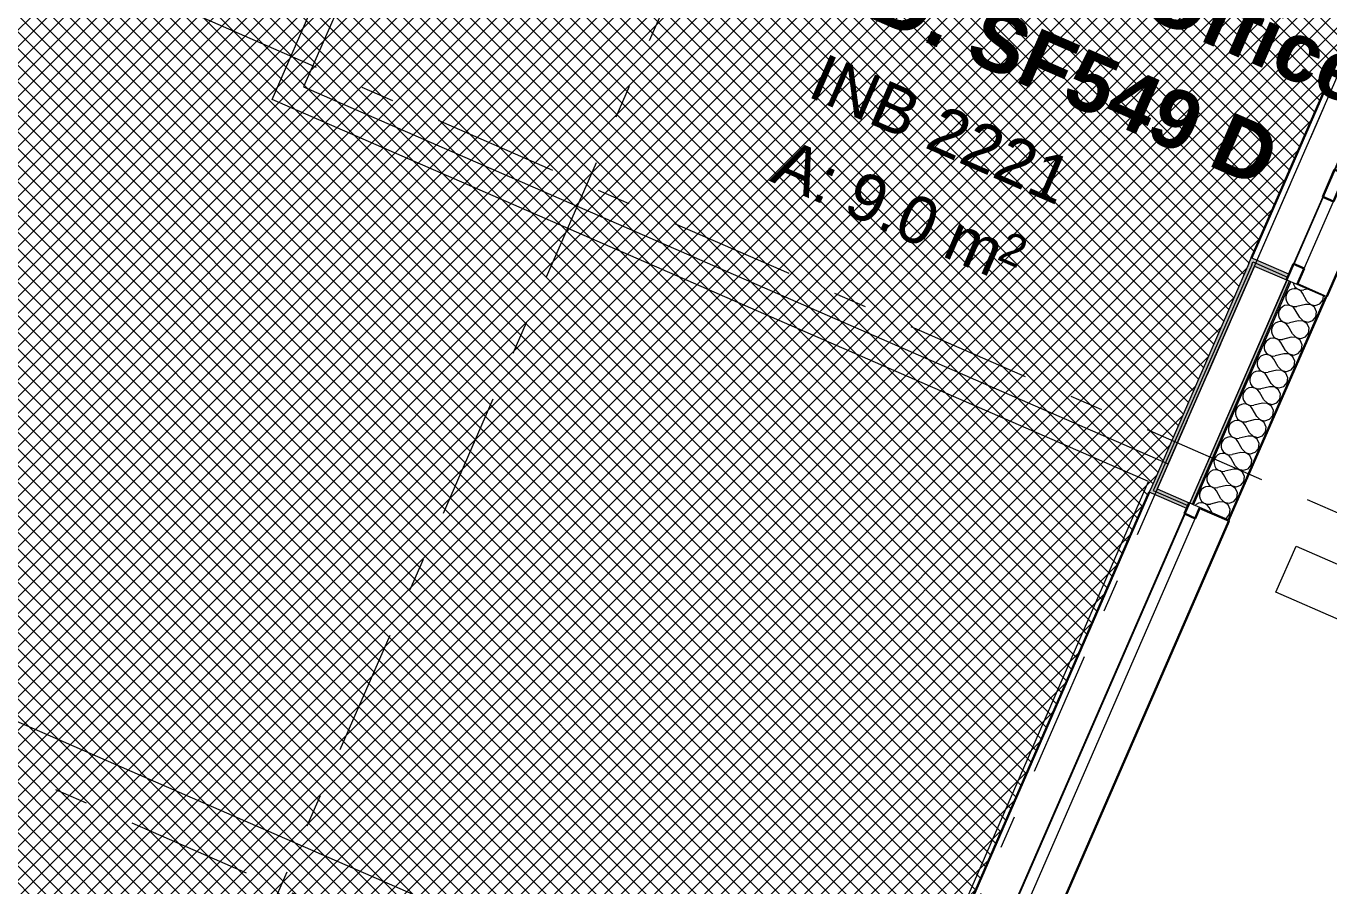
# Model space of a CAD drawing. Header units: millimetres. Extents: x -37281 to 954596, y -59787 to 956680.
# Drawn here: x 929219 to 934745, y -18934 to -15288 of the extents above; entities that cross this region are included whole.
import ezdxf
from ezdxf.enums import TextEntityAlignment as Align

# ---------------------------------------------------------------- set-up
doc = ezdxf.new("R2010")
doc.units = ezdxf.units.MM
doc.header["$MEASUREMENT"] = 0
doc.linetypes.add('Double Dashed', pattern=[1093.611073, 529.166651, -211.666656, 141.111112, -211.666656])
for name, color, linetype in [('A-15-MG_Structural_Grid', 7, 'Continuous'), ('New_A-05-M_Gross_Int_Circulation', 7, 'Continuous'), ('New_A-15-MG_Structural_Grid', 7, 'Continuous'), ('New_A-25-M_Wall_Ext', 7, 'Continuous'), ('New_A-35-M_FFE-Zone', 7, 'Continuous'), ('New_A-95-D_Dim_Grid.Dim', 7, 'Continuous'), ('New_ArchiCAD Windows', 7, 'Continuous')]:
    doc.layers.add(name, color=color, linetype=linetype)
for name, color, linetype, lineweight, true_color in [('A-15-MG_Structural_Grid_Pen_No__163', 7, 'Continuous', 0, 0x750077), ('A-25-M_Wall_Int_Pen_No__102', 7, 'Continuous', 15, 0xcccccc), ('New_A-05-M_Gross_Int_Circulation_Pen_No__74', 7, 'Continuous', 20, 0x606060), ('New_A-25-M_Wall_Ext_Pen_No__107', 7, 'Continuous', 15, 0xa6a6a6), ('New_A-25-M_Wall_Ext_Pen_No__147', 7, 'Continuous', 0, 0x606060), ('New_A-35-M_FFE-Zone_Pen_No__74', 7, 'Continuous', 20, 0x606060), ('New_A-95-M-SFS_Edge_Pen_No__252', 7, 'Continuous', 13, 0xe8e8e8), ('New_ArchiCAD Windows_Pen_No__23', 7, 'Continuous', 30, 0x2a2a2a), ('New_ArchiCAD Windows_Pen_No__43', 7, 'Continuous', 30, 0x444444)]:
    doc.layers.add(name, color=color, linetype=linetype, lineweight=lineweight, true_color=true_color)
for name, color, linetype, lineweight in [('New_A-15-MG_Structural_Grid_Pen_No__4', 7, 'Continuous', 20), ('New_A-25-M_Wall_Ext_Pen_No__1', 7, 'Continuous', 13), ('New_A-95-D_Dim_Grid.Dim_Pen_No__4', 7, 'Continuous', 20), ('New_A-95-P_Text_1_50_GA_Pen_No__1', 7, 'Continuous', 13), ('New_ArchiCAD Windows_Pen_No__1', 7, 'Continuous', 13), ('New_ArchiCAD Windows_Pen_No__83', 8, 'Continuous', 20), ('New_ArchiCAD Zone Stamps_Pen_No__9', 7, 'Continuous', 13)]:
    doc.layers.add(name, color=color, linetype=linetype, lineweight=lineweight)
doc.styles.add('GENERATED_STYLE_2', font='')
doc.styles.add('GENERATED_STYLE_3', font='')
doc.styles.add('GENERATED_STYLE_4', font='')
doc.styles.get('GENERATED_STYLE_2').set_extended_font_data('Arial', bold=True)
doc.styles.get('GENERATED_STYLE_3').set_extended_font_data('Arial')
doc.styles.get('GENERATED_STYLE_4').set_extended_font_data('Swis721 BT')
doc.dimstyles.new('GENERATED_STYLE__4', dxfattribs={"dimtxt": 300, "dimasz": 95, "dimexe": 0.18, "dimexo": 0, "dimgap": 0.09, "dimtad": 1, "dimdec": 0, "dimzin": 0, "dimdsep": 46, "dimtxsty": 'GENERATED_STYLE_4', "dimblk": 'ARROWHEAD_2', "dimblk1": 'ARROWHEAD_2', "dimblk2": 'ARROWHEAD_2', "dimcen": 0.09, "dimclrd": 7, "dimclre": 7, "dimclrt": 7, "dimadec": 0, "dimazin": 0, "dimtfac": 1, "dimtdec": 4, "dimtmove": 0, "dimatfit": 3, "dimfxl": 1, "dimtolj": 1, "dimtzin": 0, "dimarcsym": 0})
pattern_1 = [(0, (864302.5, 0), (0, 173.2051), [0, -100]), (0, (864352.5, 86.6), (0, 173.2051), [0, -100])]

# ---------------------------------------------------------------- blocks, each defined once
blk = doc.blocks.new('Single Office_INB 2221_54_1', base_point=(933484, -15962.4))
at = {"layer": 'New_A-35-M_FFE-Zone_Pen_No__74', "linetype": 'Continuous'}
for p, q in [((931295.8, -13483.6), (930396.4, -15546.1)), ((934962.3, -15082.4), (931295.8, -13483.6)), ((934063, -17144.9), (934962.3, -15082.4)), ((930396.4, -15546.1), (934063, -17144.9))]:
    blk.add_line(p, q, dxfattribs=at)
at = {"layer": 'New_ArchiCAD Zone Stamps_Pen_No__9'}
for tag, height, style, p in [('ROOM_NAME', 250, 'GENERATED_STYLE_2', (932982.9, -14547.4)), ('zoneNameLine2', 250, 'GENERATED_STYLE_2', (932794.4, -14979.6)), ('ROOM_NUMBER', 200, 'GENERATED_STYLE_3', (932606, -15400.3)), ('measuredAreaCode', 200, 'GENERATED_STYLE_3', (932449, -15760.4)), ('ROOM_HOLES_PRM', 200, 'GENERATED_STYLE_3', (932756.4, -15894.4)), ('DUMMY_649', 200, 'GENERATED_STYLE_3', (933105.9, -16046.8)), ('DUMMY_650', 133.3, 'GENERATED_STYLE_3', (933385.2, -16153.4))]:
    blk.add_attdef(tag, text='', height=height, rotation=336.4404, dxfattribs=dict(at, style=style)).set_placement(p, align=Align.TOP_LEFT)
blk = doc.blocks.new('Circulation_INB 2250_56_1', base_point=(922360.7, -13880.7))
at = {"layer": 'New_A-05-M_Gross_Int_Circulation_Pen_No__74', "linetype": 'Continuous'}
for p, q in [((930262.2, -15598.8), (932789.3, -9803.2)), ((912693.9, -11047.5), (930091.9, -18633.8)), ((933979.6, -17219.8), (930262.2, -15598.8)), ((932840.4, -19832.3), (933979.6, -17219.8)), ((930091.9, -18633.8), (932840.4, -19832.3))]:
    blk.add_line(p, q, dxfattribs=at)
at = {"layer": 'New_ArchiCAD Zone Stamps_Pen_No__9'}
for tag, height, style, p in [('ROOM_NAME', 250, 'GENERATED_STYLE_2', (921999.4, -12526.7)), ('zoneNameLine2', 250, 'GENERATED_STYLE_2', (921810.9, -12958.8)), ('ROOM_NUMBER', 200, 'GENERATED_STYLE_3', (921622.5, -13379.5)), ('measuredAreaCode', 200, 'GENERATED_STYLE_3', (921465.5, -13739.6)), ('DUMMY_649', 200, 'GENERATED_STYLE_3', (921772.9, -13873.7)), ('DUMMY_650', 200, 'GENERATED_STYLE_3', (922262.2, -14087)), ('DUMMY_651', 133.3, 'GENERATED_STYLE_3', (922541.5, -14193.6))]:
    blk.add_attdef(tag, text='', height=height, rotation=336.4404, dxfattribs=dict(at, style=style)).set_placement(p, align=Align.TOP_LEFT)
blk = doc.blocks.new('*X740', base_point=(864302.5, 0))
at = {"layer": 'New_A-25-M_Wall_Ext_Pen_No__107', "linetype": 'Continuous'}
for p, q in [((934577.8, -16408.3), (934570.1, -16415.5)), ((934587.2, -16403.6), (934577.8, -16408.3)), ((934597.5, -16401.6), (934587.2, -16403.6)), ((934592.7, -16376.7), (934595.2, -16385.3)), ((934595.2, -16385.3), (934600.7, -16394.2)), ((934608, -16402.5), (934597.5, -16401.6)), ((934600.7, -16394.2), (934608.5, -16401.3)), ((934617.8, -16406.2), (934608, -16402.5)), ((934608.5, -16401.3), (934617.9, -16406)), ((934626.3, -16412.5), (934617.8, -16406.2)), ((934617.9, -16406), (934628.3, -16407.9)), ((934628.3, -16407.9), (934638.7, -16406.9)), ((934653.7, -16403.3), (934638.7, -16406.9)), ((934564.6, -16424.4), (934561.8, -16434.6)), ((934561.8, -16434.6), (934561.8, -16445.1)), ((934561.8, -16445.1), (934564.7, -16455.2)), ((934570.1, -16415.5), (934564.6, -16424.4)), ((934564.7, -16455.2), (934570.3, -16464.1)), ((934570.3, -16464.1), (934578.1, -16471.1)), ((934632.6, -16420.9), (934626.3, -16412.5)), ((934651.4, -16454), (934632.6, -16420.9)), ((934651.4, -16454), (934666.3, -16468.6)), ((934686.6, -16473.2), (934706.3, -16466.5)), ((934706.3, -16466.5), (934719.5, -16450.4)), ((934719.5, -16450.4), (934721.9, -16433)), ((934534.1, -16494.3), (934531.3, -16504.4)), ((934531.3, -16504.4), (934531.4, -16514.9)), ((934531.4, -16514.9), (934534.3, -16525)), ((934539.6, -16485.3), (934534.1, -16494.3)), ((934547.4, -16478.2), (934539.6, -16485.3)), ((934556.7, -16473.4), (934547.4, -16478.2)), ((934567.1, -16471.5), (934556.7, -16473.4)), ((934577.5, -16472.4), (934567.1, -16471.5)), ((934587.4, -16476.1), (934577.5, -16472.4)), ((934578.1, -16471.1), (934587.5, -16475.8)), ((934595.8, -16482.4), (934587.4, -16476.1)), ((934587.5, -16475.8), (934597.8, -16477.7)), ((934602.2, -16490.7), (934595.8, -16482.4)), ((934597.8, -16477.7), (934608.3, -16476.7)), ((934621, -16523.8), (934602.2, -16490.7)), ((934645.4, -16468), (934608.3, -16476.7)), ((934666.2, -16468.9), (934645.4, -16468)), ((934683.4, -16480.6), (934666.2, -16468.9)), ((934666.3, -16468.6), (934686.6, -16473.2)), ((934675.8, -16536.3), (934689, -16520.3)), ((934691.8, -16499.6), (934683.4, -16480.6)), ((934689, -16520.3), (934691.8, -16499.6)), ((934503.7, -16564.1), (934500.9, -16574.2)), ((934500.9, -16574.2), (934500.9, -16584.7)), ((934509.2, -16555.1), (934503.7, -16564.1)), ((934516.9, -16548), (934509.2, -16555.1)), ((934526.3, -16543.3), (934516.9, -16548)), ((934536.6, -16541.3), (934526.3, -16543.3)), ((934534.3, -16525), (934539.8, -16533.9)), ((934547.1, -16542.2), (934536.6, -16541.3)), ((934539.8, -16533.9), (934547.6, -16541)), ((934556.9, -16545.9), (934547.1, -16542.2)), ((934547.6, -16541), (934557, -16545.6)), ((934565.3, -16552.2), (934556.9, -16545.9)), ((934557, -16545.6), (934567.4, -16547.6)), ((934571.7, -16560.5), (934565.3, -16552.2)), ((934567.4, -16547.6), (934577.8, -16546.6)), ((934590.5, -16593.7), (934571.7, -16560.5)), ((934614.9, -16537.8), (934577.8, -16546.6)), ((934635.7, -16538.7), (934614.9, -16537.8)), ((934621, -16523.8), (934635.8, -16538.4)), ((934652.9, -16550.4), (934635.7, -16538.7)), ((934635.8, -16538.4), (934656.1, -16543.1)), ((934661.4, -16569.5), (934652.9, -16550.4)), ((934656.1, -16543.1), (934675.8, -16536.3)), ((934658.6, -16590.1), (934661.4, -16569.5)), ((934478.7, -16625), (934473.2, -16633.9)), ((934486.5, -16617.9), (934478.7, -16625)), ((934495.8, -16613.1), (934486.5, -16617.9)), ((934506.2, -16611.1), (934495.8, -16613.1)), ((934500.9, -16584.7), (934503.8, -16594.8)), ((934503.8, -16594.8), (934509.4, -16603.8)), ((934516.6, -16612), (934506.2, -16611.1)), ((934509.4, -16603.8), (934517.2, -16610.8)), ((934526.5, -16615.8), (934516.6, -16612)), ((934517.2, -16610.8), (934526.6, -16615.5)), ((934534.9, -16622), (934526.5, -16615.8)), ((934526.6, -16615.5), (934536.9, -16617.4)), ((934541.3, -16630.4), (934534.9, -16622)), ((934536.9, -16617.4), (934547.4, -16616.4)), ((934560.1, -16663.5), (934541.3, -16630.4)), ((934584.5, -16607.6), (934547.4, -16616.4)), ((934605.3, -16608.6), (934584.5, -16607.6)), ((934590.5, -16593.7), (934605.4, -16608.3)), ((934622.5, -16620.3), (934605.3, -16608.6)), ((934605.4, -16608.3), (934625.7, -16612.9)), ((934630.9, -16639.3), (934622.5, -16620.3)), ((934625.7, -16612.9), (934645.4, -16606.2)), ((934645.4, -16606.2), (934658.6, -16590.1)), ((934465.4, -16683), (934456, -16687.7)), ((934475.7, -16681), (934465.4, -16683)), ((934473.2, -16633.9), (934470.4, -16644.1)), ((934470.4, -16644.1), (934470.4, -16654.6)), ((934470.4, -16654.6), (934473.4, -16664.7)), ((934473.4, -16664.7), (934478.9, -16673.6)), ((934486.2, -16681.9), (934475.7, -16681)), ((934478.9, -16673.6), (934486.7, -16680.7)), ((934496, -16685.6), (934486.2, -16681.9)), ((934486.7, -16680.7), (934496.1, -16685.3)), ((934504.4, -16691.9), (934496, -16685.6)), ((934496.1, -16685.3), (934506.5, -16687.2)), ((934506.5, -16687.2), (934516.9, -16686.2)), ((934554, -16677.5), (934516.9, -16686.2)), ((934574.8, -16678.4), (934554, -16677.5)), ((934560.1, -16663.5), (934574.9, -16678.1)), ((934592, -16690.1), (934574.8, -16678.4)), ((934574.9, -16678.1), (934595.2, -16682.8)), ((934595.2, -16682.8), (934614.9, -16676)), ((934614.9, -16676), (934628.1, -16659.9)), ((934628.1, -16659.9), (934630.9, -16639.3)), ((934442.8, -16703.8), (934440, -16713.9)), ((934440, -16713.9), (934440, -16724.4)), ((934440, -16724.4), (934442.9, -16734.5)), ((934448.3, -16694.8), (934442.8, -16703.8)), ((934442.9, -16734.5), (934448.5, -16743.4)), ((934456, -16687.7), (934448.3, -16694.8)), ((934510.8, -16700.2), (934504.4, -16691.9)), ((934529.6, -16733.3), (934510.8, -16700.2)), ((934529.6, -16733.3), (934544.5, -16748)), ((934584.5, -16745.9), (934597.7, -16729.8)), ((934600.5, -16709.1), (934592, -16690.1)), ((934597.7, -16729.8), (934600.5, -16709.1)), ((934412.3, -16773.6), (934409.5, -16783.7)), ((934409.5, -16783.7), (934409.5, -16794.3)), ((934409.5, -16794.3), (934412.5, -16804.4)), ((934417.8, -16764.7), (934412.3, -16773.6)), ((934425.5, -16757.5), (934417.8, -16764.7)), ((934434.9, -16752.8), (934425.5, -16757.5)), ((934445.3, -16750.8), (934434.9, -16752.8)), ((934455.7, -16751.7), (934445.3, -16750.8)), ((934448.5, -16743.4), (934456.3, -16750.5)), ((934465.5, -16755.4), (934455.7, -16751.7)), ((934456.3, -16750.5), (934465.7, -16755.2)), ((934474, -16761.7), (934465.5, -16755.4)), ((934465.7, -16755.2), (934476, -16757.1)), ((934480.4, -16770.1), (934474, -16761.7)), ((934476, -16757.1), (934486.5, -16756.1)), ((934499.2, -16803.2), (934480.4, -16770.1)), ((934523.5, -16747.3), (934486.5, -16756.1)), ((934544.3, -16748.2), (934523.5, -16747.3)), ((934561.6, -16760), (934544.3, -16748.2)), ((934544.5, -16748), (934564.8, -16752.6)), ((934570, -16779), (934561.6, -16760)), ((934564.8, -16752.6), (934584.5, -16745.9)), ((934567.2, -16799.6), (934570, -16779)), ((934381.9, -16843.5), (934379, -16853.6)), ((934387.4, -16834.5), (934381.9, -16843.5)), ((934395.1, -16827.4), (934387.4, -16834.5)), ((934404.5, -16822.6), (934395.1, -16827.4)), ((934414.8, -16820.6), (934404.5, -16822.6)), ((934412.5, -16804.4), (934418, -16813.3)), ((934425.3, -16821.6), (934414.8, -16820.6)), ((934418, -16813.3), (934425.8, -16820.3)), ((934435.1, -16825.3), (934425.3, -16821.6)), ((934425.8, -16820.3), (934435.2, -16825)), ((934443.5, -16831.6), (934435.1, -16825.3)), ((934435.2, -16825), (934445.6, -16826.9)), ((934449.9, -16839.9), (934443.5, -16831.6)), ((934445.6, -16826.9), (934456, -16825.9)), ((934468.7, -16873), (934449.9, -16839.9)), ((934493.1, -16817.2), (934456, -16825.9)), ((934513.9, -16818.1), (934493.1, -16817.2)), ((934499.2, -16803.2), (934514, -16817.8)), ((934531.1, -16829.8), (934513.9, -16818.1)), ((934514, -16817.8), (934534.3, -16822.4)), ((934539.6, -16848.8), (934531.1, -16829.8)), ((934534.3, -16822.4), (934554, -16815.7)), ((934536.8, -16869.5), (934539.6, -16848.8)), ((934554, -16815.7), (934567.2, -16799.6)), ((934356.9, -16904.3), (934351.4, -16913.3)), ((934364.6, -16897.2), (934356.9, -16904.3)), ((934374, -16892.5), (934364.6, -16897.2)), ((934384.3, -16890.5), (934374, -16892.5)), ((934379, -16853.6), (934379.1, -16864.1)), ((934379.1, -16864.1), (934382, -16874.2)), ((934382, -16874.2), (934387.6, -16883.1)), ((934394.8, -16891.4), (934384.3, -16890.5)), ((934387.6, -16883.1), (934395.3, -16890.2)), ((934404.6, -16895.1), (934394.8, -16891.4)), ((934395.3, -16890.2), (934404.8, -16894.8)), ((934413.1, -16901.4), (934404.6, -16895.1)), ((934404.8, -16894.8), (934415.1, -16896.8)), ((934419.5, -16909.7), (934413.1, -16901.4)), ((934415.1, -16896.8), (934425.6, -16895.8)), ((934462.6, -16887), (934425.6, -16895.8)), ((934483.4, -16887.9), (934462.6, -16887)), ((934468.7, -16873), (934483.6, -16887.6)), ((934500.6, -16899.6), (934483.4, -16887.9)), ((934483.6, -16887.6), (934503.9, -16892.3)), ((934509.1, -16918.7), (934500.6, -16899.6)), ((934503.9, -16892.3), (934523.6, -16885.5)), ((934523.6, -16885.5), (934536.8, -16869.5)), ((934343.6, -16962.3), (934334.2, -16967.1)), ((934353.9, -16960.3), (934343.6, -16962.3)), ((934351.4, -16913.3), (934348.6, -16923.4)), ((934348.6, -16923.4), (934348.6, -16933.9)), ((934348.6, -16933.9), (934351.5, -16944)), ((934351.5, -16944), (934357.1, -16953)), ((934364.4, -16961.2), (934353.9, -16960.3)), ((934357.1, -16953), (934364.9, -16960)), ((934374.2, -16965), (934364.4, -16961.2)), ((934364.9, -16960), (934374.3, -16964.7)), ((934432.2, -16956.8), (934395.1, -16965.6)), ((934438.3, -16942.9), (934419.5, -16909.7)), ((934453, -16957.8), (934432.2, -16956.8)), ((934438.3, -16942.9), (934453.1, -16957.5)), ((934470.2, -16969.5), (934453, -16957.8)), ((934453.1, -16957.5), (934473.4, -16962.1)), ((934473.4, -16962.1), (934493.1, -16955.4)), ((934493.1, -16955.4), (934506.3, -16939.3)), ((934506.3, -16939.3), (934509.1, -16918.7)), ((934321, -16983.1), (934318.1, -16993.3)), ((934318.1, -16993.3), (934318.2, -17003.8)), ((934318.2, -17003.8), (934321.1, -17013.9)), ((934326.5, -16974.2), (934321, -16983.1)), ((934321.1, -17013.9), (934326.7, -17022.8)), ((934334.2, -16967.1), (934326.5, -16974.2)), ((934382.6, -16971.2), (934374.2, -16965)), ((934374.3, -16964.7), (934384.6, -16966.6)), ((934389, -16979.6), (934382.6, -16971.2)), ((934384.6, -16966.6), (934395.1, -16965.6)), ((934407.8, -17012.7), (934389, -16979.6)), ((934407.8, -17012.7), (934422.7, -17027.3)), ((934462.7, -17025.2), (934475.9, -17009.1)), ((934478.7, -16988.5), (934470.2, -16969.5)), ((934475.9, -17009.1), (934478.7, -16988.5)), ((934290.5, -17053), (934287.7, -17063.1)), ((934287.7, -17063.1), (934287.7, -17073.6)), ((934287.7, -17073.6), (934290.6, -17083.7)), ((934296, -17044), (934290.5, -17053)), ((934303.7, -17036.9), (934296, -17044)), ((934313.1, -17032.2), (934303.7, -17036.9)), ((934323.4, -17030.2), (934313.1, -17032.2)), ((934333.9, -17031.1), (934323.4, -17030.2)), ((934326.7, -17022.8), (934334.4, -17029.9)), ((934343.7, -17034.8), (934333.9, -17031.1)), ((934334.4, -17029.9), (934343.9, -17034.5)), ((934352.2, -17041.1), (934343.7, -17034.8)), ((934343.9, -17034.5), (934354.2, -17036.4)), ((934358.6, -17049.4), (934352.2, -17041.1)), ((934354.2, -17036.4), (934364.7, -17035.4)), ((934377.4, -17082.5), (934358.6, -17049.4)), ((934401.7, -17026.7), (934364.7, -17035.4)), ((934422.5, -17027.6), (934401.7, -17026.7)), ((934439.7, -17039.3), (934422.5, -17027.6)), ((934422.7, -17027.3), (934443, -17031.9)), ((934448.2, -17058.3), (934439.7, -17039.3)), ((934443, -17031.9), (934462.7, -17025.2)), ((934445.4, -17079), (934448.2, -17058.3)), ((934260.1, -17122.8), (934257.2, -17132.9)), ((934265.6, -17113.9), (934260.1, -17122.8)), ((934273.3, -17106.7), (934265.6, -17113.9)), ((934282.7, -17102), (934273.3, -17106.7)), ((934293, -17100), (934282.7, -17102)), ((934290.6, -17083.7), (934296.2, -17092.6)), ((934303.5, -17100.9), (934293, -17100)), ((934296.2, -17092.6), (934304, -17099.7)), ((934313.3, -17104.6), (934303.5, -17100.9)), ((934304, -17099.7), (934313.4, -17104.4)), ((934321.7, -17110.9), (934313.3, -17104.6)), ((934313.4, -17104.4), (934323.7, -17106.3)), ((934328.1, -17119.3), (934321.7, -17110.9)), ((934323.7, -17106.3), (934334.2, -17105.3)), ((934346.9, -17152.4), (934328.1, -17119.3)), ((934371.3, -17096.5), (934334.2, -17105.3)), ((934392.1, -17097.4), (934371.3, -17096.5)), ((934377.4, -17082.5), (934392.2, -17097.2)), ((934409.3, -17109.2), (934392.1, -17097.4)), ((934392.2, -17097.2), (934412.5, -17101.8)), ((934417.8, -17128.2), (934409.3, -17109.2)), ((934412.5, -17101.8), (934432.2, -17095.1)), ((934415, -17148.8), (934417.8, -17128.2)), ((934432.2, -17095.1), (934445.4, -17079)), ((934235.1, -17183.7), (934229.6, -17192.7)), ((934242.8, -17176.6), (934235.1, -17183.7)), ((934252.2, -17171.8), (934242.8, -17176.6)), ((934262.5, -17169.8), (934252.2, -17171.8)), ((934257.2, -17132.9), (934257.3, -17143.5)), ((934257.3, -17143.5), (934260.2, -17153.6)), ((934260.2, -17153.6), (934265.7, -17162.5)), ((934273, -17170.8), (934262.5, -17169.8)), ((934265.7, -17162.5), (934273.5, -17169.5)), ((934282.8, -17174.5), (934273, -17170.8)), ((934273.5, -17169.5), (934283, -17174.2)), ((934291.3, -17180.8), (934282.8, -17174.5)), ((934283, -17174.2), (934293.3, -17176.1)), ((934297.7, -17189.1), (934291.3, -17180.8)), ((934293.3, -17176.1), (934303.8, -17175.1)), ((934340.8, -17166.4), (934303.8, -17175.1)), ((934361.6, -17167.3), (934340.8, -17166.4)), ((934346.9, -17152.4), (934361.7, -17167)), ((934378.8, -17179), (934361.6, -17167.3)), ((934361.7, -17167), (934382, -17171.6)), ((934387.3, -17198), (934378.8, -17179)), ((934382, -17171.6), (934401.7, -17164.9)), ((934401.7, -17164.9), (934415, -17148.8)), ((934232.1, -17239.7), (934221.8, -17241.7)), ((934229.6, -17192.7), (934226.8, -17202.8)), ((934226.8, -17202.8), (934226.8, -17213.3)), ((934226.8, -17213.3), (934229.7, -17223.4)), ((934229.7, -17223.4), (934235.3, -17232.3)), ((934242.5, -17240.6), (934232.1, -17239.7)), ((934235.3, -17232.3), (934243.1, -17239.4)), ((934243.1, -17239.4), (934252.5, -17244)), ((934310.4, -17236.2), (934273.3, -17245)), ((934316.5, -17222.2), (934297.7, -17189.1)), ((934331.2, -17237.1), (934310.4, -17236.2)), ((934316.5, -17222.2), (934331.3, -17236.8)), ((934348.4, -17248.8), (934331.2, -17237.1)), ((934331.3, -17236.8), (934351.6, -17241.5)), ((934351.6, -17241.5), (934371.3, -17234.7)), ((934371.3, -17234.7), (934384.5, -17218.7)), ((934384.5, -17218.7), (934387.3, -17198)), ((934199.2, -17262.5), (934196.3, -17272.6)), ((934196.3, -17272.6), (934196.4, -17283.1)), ((934196.4, -17283.1), (934199.3, -17293.2)), ((934204.6, -17253.5), (934199.2, -17262.5)), ((934199.3, -17293.2), (934204.8, -17302.2)), ((934212.4, -17246.4), (934204.6, -17253.5)), ((934221.8, -17241.7), (934212.4, -17246.4)), ((934252.4, -17244.3), (934242.5, -17240.6)), ((934260.8, -17250.6), (934252.4, -17244.3)), ((934252.5, -17244), (934262.8, -17245.9)), ((934267.2, -17258.9), (934260.8, -17250.6)), ((934262.8, -17245.9), (934273.3, -17245)), ((934286, -17292.1), (934267.2, -17258.9)), ((934286, -17292.1), (934300.8, -17306.7)), ((934340.8, -17304.6), (934354.1, -17288.5)), ((934356.8, -17267.9), (934348.4, -17248.8)), ((934354.1, -17288.5), (934356.8, -17267.9)), ((934181.9, -17316.3), (934177.2, -17320.6)), ((934191.3, -17311.5), (934181.9, -17316.3)), ((934201.6, -17309.5), (934191.3, -17311.5)), ((934212.1, -17310.4), (934201.6, -17309.5)), ((934204.8, -17302.2), (934212.6, -17309.2)), ((934221.9, -17314.2), (934212.1, -17310.4)), ((934212.6, -17309.2), (934222, -17313.9)), ((934230.4, -17320.4), (934221.9, -17314.2)), ((934222, -17313.9), (934232.4, -17315.8)), ((934236.8, -17328.8), (934230.4, -17320.4)), ((934232.4, -17315.8), (934242.8, -17314.8)), ((934250.2, -17352.4), (934236.8, -17328.8)), ((934279.9, -17306), (934242.8, -17314.8)), ((934300.7, -17307), (934279.9, -17306)), ((934317.9, -17318.7), (934300.7, -17307)), ((934300.8, -17306.7), (934321.1, -17311.3)), ((934326.4, -17337.7), (934317.9, -17318.7)), ((934321.1, -17311.3), (934340.8, -17304.6)), ((934323.6, -17358.3), (934326.4, -17337.7)), ((934304.9, -17376.3), (934310.4, -17374.4)), ((934310.4, -17374.4), (934323.6, -17358.3))]:
    blk.add_line(p, q, dxfattribs=at)
blk = doc.blocks.new('Double Window 19')
at = {"layer": 'New_ArchiCAD Windows_Pen_No__1', "linetype": 'Continuous'}
for p, q in [((-1411.25, 0), (-1411.25, -29.5)), ((1411.25, 0), (1411.25, -29.5)), ((-1411.25, -29.5), (-1411.25, -35.5)), ((-1411.25, -35.5), (-1411.25, -47.5)), ((-1411.25, -47.5), (-1411.25, -50)), ((1411.25, -29.5), (1411.25, -35.5)), ((1411.25, -35.5), (1411.25, -47.5)), ((1411.25, -47.5), (1411.25, -50))]:
    blk.add_line(p, q, dxfattribs=at)
at = {"layer": 'New_ArchiCAD Windows_Pen_No__23', "linetype": 'Continuous'}
for p, q in [((-1406.75, 135), (1406.75, 135)), ((-1385.25, -223.5), (1385.25, -223.5))]:
    blk.add_line(p, q, dxfattribs=at)
at = {"layer": 'New_ArchiCAD Windows_Pen_No__43', "linetype": 'Continuous'}
for p, q in [((-1411.25, 0), (-1336.25, 0)), ((-1336.25, 0), (-1336.25, -50)), ((-763.75, -50), (-763.75, 0)), ((-763.75, 0), (-688.75, 0)), ((-688.75, 0), (-638.75, 0)), ((-638.75, 0), (-638.75, -50)), ((1361.25, -50), (1361.25, 0)), ((1361.25, 0), (1411.25, 0)), ((-1336.25, -50), (-1411.25, -50)), ((-688.75, -50), (-763.75, -50)), ((-638.75, -50), (-688.75, -50)), ((1411.25, -50), (1361.25, -50))]:
    blk.add_line(p, q, dxfattribs=at)
at = {"layer": 'New_ArchiCAD Windows_Pen_No__83', "linetype": 'Continuous'}
for p, q in [((-1336.25, 0), (-763.75, 0)), ((-638.75, 0), (1361.25, 0)), ((-763.75, -50), (-1336.25, -50)), ((1361.25, -50), (-638.75, -50))]:
    blk.add_line(p, q, dxfattribs=at)
blk = doc.blocks.new('Double Window 19_2')
at = {"layer": 'New_ArchiCAD Windows_Pen_No__1', "linetype": 'Continuous'}
for p, q in [((-680, 0), (-680, -29.5)), ((680, 0), (680, -29.5)), ((-680, -29.5), (-680, -35.5)), ((-680, -35.5), (-680, -47.5)), ((-680, -47.5), (-680, -50)), ((680, -29.5), (680, -35.5)), ((680, -35.5), (680, -47.5)), ((680, -47.5), (680, -50))]:
    blk.add_line(p, q, dxfattribs=at)
at = {"layer": 'New_ArchiCAD Windows_Pen_No__23', "linetype": 'Continuous'}
for p, q in [((-675.5, 135), (675.5, 135)), ((-654, -223.5), (654, -223.5))]:
    blk.add_line(p, q, dxfattribs=at)
at = {"layer": 'New_ArchiCAD Windows_Pen_No__43', "linetype": 'Continuous'}
for p, q in [((-680, 0), (-605, 0)), ((-605, 0), (-605, -50)), ((-295, -50), (-295, 0)), ((-295, 0), (-220, 0)), ((-220, 0), (-170, 0)), ((-170, 0), (-170, -50)), ((630, -50), (630, 0)), ((630, 0), (680, 0)), ((-605, -50), (-680, -50)), ((-220, -50), (-295, -50)), ((-170, -50), (-220, -50)), ((680, -50), (630, -50))]:
    blk.add_line(p, q, dxfattribs=at)
at = {"layer": 'New_ArchiCAD Windows_Pen_No__83', "linetype": 'Continuous'}
for p, q in [((-605, 0), (-295, 0)), ((-170, 0), (630, 0)), ((-295, -50), (-605, -50)), ((630, -50), (-170, -50))]:
    blk.add_line(p, q, dxfattribs=at)
blk = doc.blocks.new('Wall_228_1', base_point=(931739.7, -23304.8))
at = {"layer": 'New_A-25-M_Wall_Ext', "linetype": 'Continuous', "lineweight": 0, "true_color": 0x000000}
h = blk.add_hatch(dxfattribs=at)
h.set_pattern_fill('Plaster_0001', color=178, style=0, pattern_type=2)
h.set_pattern_definition(pattern_1)
h.paths.add_polyline_path([(934735.7, -16434.2), (934611.9, -16380.2), (934610.1, -16384.3), (934729.7, -16436.5), (934733.9, -16438.3)])
h = blk.add_hatch(dxfattribs=at)
h.set_pattern_fill('Plaster_0001', color=178, style=0, pattern_type=2)
h.set_pattern_definition(pattern_1)
h.paths.add_polyline_path([(934317.5, -17381.8), (934321.7, -17383.6), (934733.9, -16438.3), (934729.7, -16436.5)])
h = blk.add_hatch(dxfattribs=at)
h.set_pattern_fill('Plaster_0001', color=178, style=0, pattern_type=2)
h.set_pattern_definition(pattern_1)
h.paths.add_polyline_path([(934321.7, -17383.6), (934317.5, -17381.8), (934197.9, -17329.6), (934196.1, -17333.7), (934319.9, -17387.7)])
at = {"layer": 'New_A-25-M_Wall_Ext_Pen_No__107', "linetype": 'Continuous'}
for points in [[(933993, -17240.3), (934005, -17245.5), (934417.2, -16300.2), (934405.2, -16295)], [(934417.2, -16300.2), (934005, -17245.5), (934016.9, -17250.7), (934429.1, -16305.4)], [(934405.2, -16295), (934417.2, -16300.2), (934422.4, -16288.3), (934569.5, -16352.4), (934574.7, -16340.5), (934415.6, -16271.2)], [(934417.2, -16300.2), (934429.1, -16305.4), (934564.3, -16364.3), (934569.5, -16352.4), (934422.4, -16288.3)], [(933982.7, -17264.1), (934141.7, -17333.5), (934146.9, -17321.5), (933999.8, -17257.4), (934005, -17245.5), (933993, -17240.3)], [(933999.8, -17257.4), (934146.9, -17321.5), (934152.1, -17309.6), (934016.9, -17250.7), (934005, -17245.5)]]:
    blk.add_hatch(color=256, dxfattribs=at).paths.add_polyline_path(points)
at = {"layer": 'New_A-25-M_Wall_Ext_Pen_No__147', "linetype": 'Continuous'}
blk.add_hatch(color=256, dxfattribs=at).paths.add_polyline_path([(934566.6, -16365.3), (934154.4, -17310.6), (934165.4, -17315.4), (934577.6, -16370.1)])
at = {"layer": 'New_A-25-M_Wall_Ext_Pen_No__1', "linetype": 'Continuous'}
for p, q in [((934417.2, -16300.2), (934005, -17245.5)), ((934405.2, -16295), (934415.6, -16271.2)), ((934574.7, -16340.5), (934415.6, -16271.2)), ((934417.2, -16300.2), (934422.4, -16288.3)), ((934422.4, -16288.3), (934569.5, -16352.4)), ((934429.1, -16305.4), (934016.9, -17250.7)), ((934429.1, -16305.4), (934564.3, -16364.3)), ((934564.3, -16364.3), (934569.5, -16352.4)), ((934569.5, -16352.4), (934574.7, -16340.5)), ((934154.4, -17310.6), (934566.6, -16365.3)), ((934165.4, -17315.4), (934577.6, -16370.1)), ((934170.9, -17317.8), (934583.1, -16372.5)), ((934566.6, -16365.3), (934564.3, -16364.3)), ((934577.6, -16370.1), (934566.6, -16365.3)), ((934583.1, -16372.5), (934577.6, -16370.1)), ((934610.1, -16384.3), (934583.1, -16372.5)), ((934610.1, -16384.3), (934611.9, -16380.2)), ((934729.7, -16436.5), (934610.1, -16384.3)), ((934611.9, -16380.2), (934735.7, -16434.2)), ((934317.5, -17381.8), (934729.7, -16436.5)), ((934733.9, -16438.3), (934735.7, -16434.2)), ((933993, -17240.3), (933982.7, -17264.1)), ((934141.7, -17333.5), (933982.7, -17264.1)), ((934005, -17245.5), (933999.8, -17257.4)), ((933999.8, -17257.4), (934146.9, -17321.5)), ((934016.9, -17250.7), (934152.1, -17309.6)), ((934146.9, -17321.5), (934141.7, -17333.5)), ((934152.1, -17309.6), (934146.9, -17321.5)), ((934154.4, -17310.6), (934152.1, -17309.6)), ((934165.4, -17315.4), (934154.4, -17310.6)), ((934170.9, -17317.8), (934165.4, -17315.4)), ((934197.9, -17329.6), (934170.9, -17317.8)), ((934197.9, -17329.6), (934196.1, -17333.7)), ((934196.1, -17333.7), (934319.9, -17387.7)), ((934317.5, -17381.8), (934197.9, -17329.6)), ((934321.7, -17383.6), (934319.9, -17387.7))]:
    blk.add_line(p, q, dxfattribs=at)
at = {"layer": 'New_A-25-M_Wall_Ext_Pen_No__1', "linetype": 'Continuous', "flags": 128}
for points in [[(934405.2, -16295), (933993, -17240.3)], [(934321.7, -17383.6), (934733.9, -16438.3)]]:
    blk.add_lwpolyline(points, dxfattribs=at)
at = {"layer": 'New_A-25-M_Wall_Ext', "color": 250, "lineweight": 50, "true_color": 0x2a2a2a}
blk.add_blockref('*X740', (864302.5, 0), dxfattribs=at)
at = {"layer": 'New_ArchiCAD Windows', "color": 251, "linetype": 'Continuous', "lineweight": 20, "true_color": 0x606060, "xscale": -1, "zscale": 1000, "rotation": 246.440414640073}
for name, p in [('Double Window 19_2', (934881.9, -15761)), ('Double Window 19', (933633.8, -18623.2))]:
    blk.add_blockref(name, p, dxfattribs=at)
blk = doc.blocks.new('*D781', base_point=(864302.5, 0))
at = {"layer": 'New_A-95-D_Dim_Grid.Dim_Pen_No__4', "linetype": 'Continuous'}
for p, q in [((936095.8, -17963.6), (936010.1, -17847.5)), ((936052.9, -17905.5), (934753.9, -20884.6)), ((934796.8, -20942.7), (934711, -20826.6)), ((934753.9, -20884.6), (931256.5, -28905.3)), ((934667.9, -20847.2), (934839.8, -20922.1))]:
    blk.add_line(p, q, dxfattribs=at)
at = {"layer": 'New_A-95-D_Dim_Grid.Dim_Pen_No__4', "insert": (935136.6, -19856.9), "char_height": 300, "attachment_point": 7, "rotation": 66.4404, "style": 'GENERATED_STYLE_4'}
blk.add_mtext('\\A1;{\\fSwis721 BT|b0|i0|c0|p34;3,250}', dxfattribs=at)
blk = doc.blocks.new('ARROWHEAD_2')
at = {"color": 0, "linetype": 'Continuous', "lineweight": 0}
for p, q in [((-0.378, -0.655), (0.378, 0.655)), ((0, 0), (-1, 0))]:
    blk.add_line(p, q, dxfattribs=at)
blk = doc.blocks.new('Standard grid marker_5')
at = {"layer": 'New_A-15-MG_Structural_Grid_Pen_No__4', "linetype": 'Double Dashed'}
blk.add_line((1000, 0), (29726, 0), dxfattribs=at)
at = {"layer": 'New_A-15-MG_Structural_Grid_Pen_No__4', "style": 'GENERATED_STYLE_4'}
for tag, p in [('AC_MarkerText_1_0', (-500, 36.5)), ('AC_MarkerText_1_1', (31226, 36.5))]:
    blk.add_attdef(tag, text='', height=350, rotation=90, dxfattribs=at).set_placement(p, align=Align.MIDDLE_CENTER)
blk = doc.blocks.new('Standard grid marker_3')
at = {"layer": 'A-15-MG_Structural_Grid_Pen_No__163', "linetype": 'Double Dashed'}
blk.add_line((1000, 0), (74254.8, 0), dxfattribs=at)
at = {"layer": 'A-15-MG_Structural_Grid_Pen_No__163', "style": 'GENERATED_STYLE_4'}
for tag, p in [('AC_MarkerText_1_0', (-500, 43.4)), ('AC_MarkerText_1_1', (75754.8, 43.4))]:
    blk.add_attdef(tag, text='', height=350, rotation=360, dxfattribs=at).set_placement(p, align=Align.MIDDLE_CENTER)

msp = doc.modelspace()

# ---------------------------------------------------------------- hatches: boundary and pattern name
at = {"layer": 'A-25-M_Wall_Int_Pen_No__102', "linetype": 'Continuous'}
h = msp.add_hatch(dxfattribs=at)
h.set_pattern_fill('Grid_5x5_Diagonal_0001', color=256, style=0, pattern_type=2)
h.set_pattern_definition([(45, (864302.5, 0), (-35.35534, 35.35534), []), (135, (864302.5, 0), (35.35534, 35.35534), [])])
h.paths.add_polyline_path([(909070.8, -19356.4), (913833.2, -8434.9), (909543.4, -6564.3), (912057.6, -798.6), (914121, 3933.5), (938576, -6730.2), (929236, -28149.5)])

# ---------------------------------------------------------------- linework, layer by layer
at = {"layer": 'New_A-95-M-SFS_Edge_Pen_No__252', "linetype": 'Continuous', "flags": 128}
msp.add_lwpolyline([(909011.2, -19493.2), (929337.8, -28356.6), (938853.9, -6533.2), (918080.9, 2524.9)], dxfattribs=at)
at = {"layer": 'New_A-95-P_Text_1_50_GA_Pen_No__1', "linetype": 'Continuous', "flags": 128}
msp.add_lwpolyline([(934605.7, -17492.7), (935718.8, -17978.1), (935633.4, -18174), (934520.2, -17688.7)], close=True, dxfattribs=at)

# ---------------------------------------------------------------- block references
at = {"layer": 'A-15-MG_Structural_Grid', "color": 8, "linetype": 'Continuous', "lineweight": 15, "zscale": 1000, "rotation": 336.440411583993}
for p in [(867897.8, 11813.5), (866598.7, 8834.4)]:
    msp.add_blockref('Standard grid marker_3', p, dxfattribs=at)
at = {"layer": 'New_A-05-M_Gross_Int_Circulation', "linetype": 'Continuous'}
msp.add_blockref('Circulation_INB 2250_56_1', (922360.7, -13880.7), dxfattribs=at)
at = {"layer": 'New_A-15-MG_Structural_Grid', "color": 8, "linetype": 'Continuous', "lineweight": 15, "zscale": 1000, "rotation": 246.4404115839982}
for p in [(937281.4, -2921.6), (939788.4, -4014.8)]:
    msp.add_blockref('Standard grid marker_5', p, dxfattribs=at)
at = {"layer": 'New_A-25-M_Wall_Ext', "color": 250, "lineweight": 50, "true_color": 0x2a2a2a}
msp.add_blockref('Wall_228_1', (931739.7, -23304.8), dxfattribs=at)
at = {"layer": 'New_A-35-M_FFE-Zone', "linetype": 'Continuous'}
ref = msp.add_blockref('Single Office_INB 2221_54_1', (933484, -15962.4), dxfattribs=at)
ref.add_attrib('ROOM_NAME', 'Single Office', dxfattribs={"layer": 'New_ArchiCAD Zone Stamps_Pen_No__9', "color": 7, "height": 250, "rotation": 336.4404, "style": 'GENERATED_STYLE_2'}).set_placement((932982.9, -14547.4), align=Align.TOP_LEFT)
ref.add_attrib('ROOM_HOLES_PRM', '9.0', dxfattribs={"layer": 'New_ArchiCAD Zone Stamps_Pen_No__9', "color": 7, "height": 200, "rotation": 336.4404, "style": 'GENERATED_STYLE_3'}).set_placement((932756.4, -15894.4), align=Align.TOP_LEFT)
ref.add_attrib('ROOM_NUMBER', 'INB 2221', dxfattribs={"layer": 'New_ArchiCAD Zone Stamps_Pen_No__9', "color": 7, "height": 200, "rotation": 336.4404, "style": 'GENERATED_STYLE_3'}).set_placement((932606, -15400.3), align=Align.TOP_LEFT)
ref.add_attrib('zoneNameLine2', 'ID. SF549 D', dxfattribs={"layer": 'New_ArchiCAD Zone Stamps_Pen_No__9', "color": 7, "height": 250, "rotation": 336.4404, "style": 'GENERATED_STYLE_2'}).set_placement((932794.4, -14979.6), align=Align.TOP_LEFT)
ref.add_attrib('measuredAreaCode', 'A: ', dxfattribs={"layer": 'New_ArchiCAD Zone Stamps_Pen_No__9', "color": 7, "height": 200, "rotation": 336.4404, "style": 'GENERATED_STYLE_3'}).set_placement((932449, -15760.4), align=Align.TOP_LEFT)
ref.add_attrib('DUMMY_649', ' m', dxfattribs={"layer": 'New_ArchiCAD Zone Stamps_Pen_No__9', "color": 7, "height": 200, "rotation": 336.4404, "style": 'GENERATED_STYLE_3'}).set_placement((933105.9, -16046.8), align=Align.TOP_LEFT)
ref.add_attrib('DUMMY_650', '2', dxfattribs={"layer": 'New_ArchiCAD Zone Stamps_Pen_No__9', "color": 7, "height": 133.3, "rotation": 336.4404, "style": 'GENERATED_STYLE_3'}).set_placement((933385.2, -16153.4), align=Align.TOP_LEFT)

# ---------------------------------------------------------------- dimensions: what is measured, and where the dimension line sits
at = {"layer": 'New_A-95-D_Dim_Grid.Dim', "linetype": 'Continuous'}
dim = msp.add_linear_dim(base=(934753.9, -20884.6), p1=(935963, -17866.3), p2=(934664, -20845.4), angle=246.4404, dimstyle='GENERATED_STYLE__4', dxfattribs=at)
dim.commit()
dim.dimension.update_dxf_attribs({"geometry": '*D781', "text_midpoint": (935210.9, -19311.2), "dimtype": 160, "text_rotation": 66.4404})

doc.saveas('drawing.dxf')
